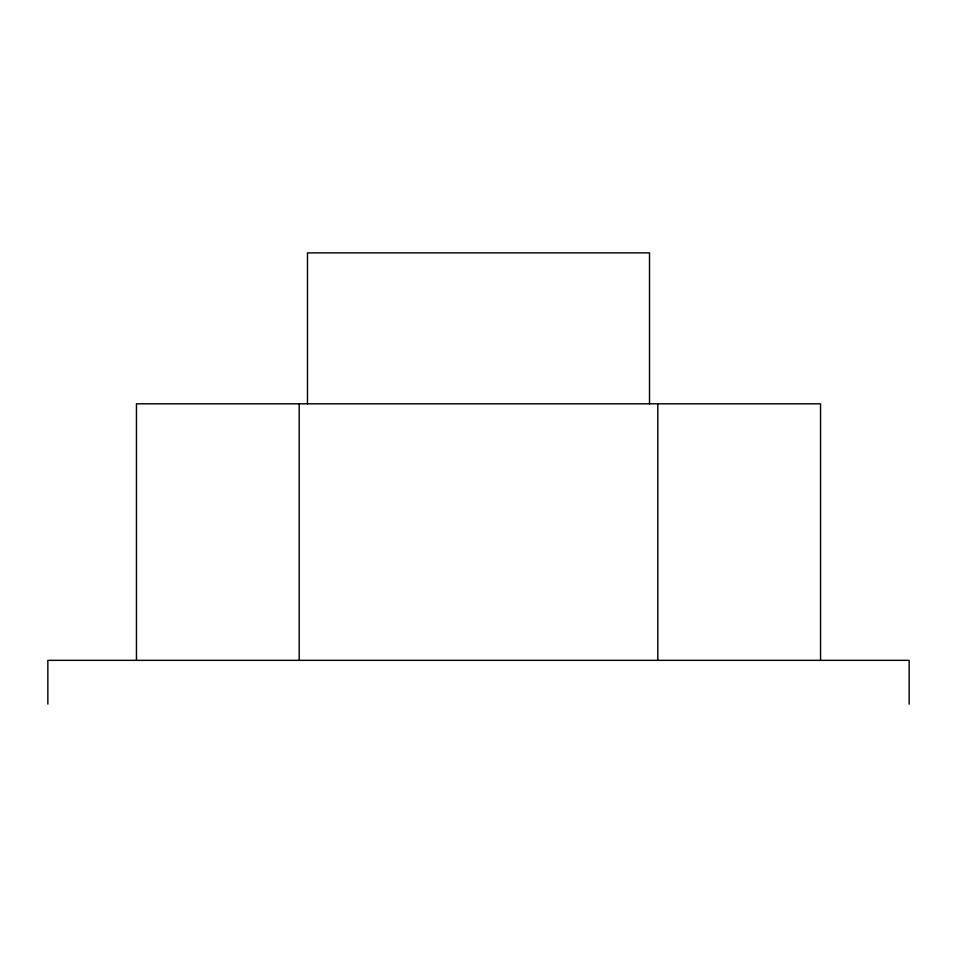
<?xml version="1.0" encoding="UTF-8"?>
<svg xmlns="http://www.w3.org/2000/svg" width="957" height="957" viewBox="0 0 957 957"><rect width="100%" height="100%" fill="white"/><g stroke="black" fill="none" stroke-linecap="round" stroke-linejoin="round"><path stroke-width="1.44" d="M909.15 704.125L909.15 660.342L47.85 660.342L47.85 704.125M820.544 660.342L820.544 403.806L136.456 403.806L136.456 660.342M657.794 403.806L657.794 660.342M649.516 403.806L649.516 252.875L307.484 252.875L307.484 403.806M299.206 403.806L299.206 660.342"/></g></svg>
